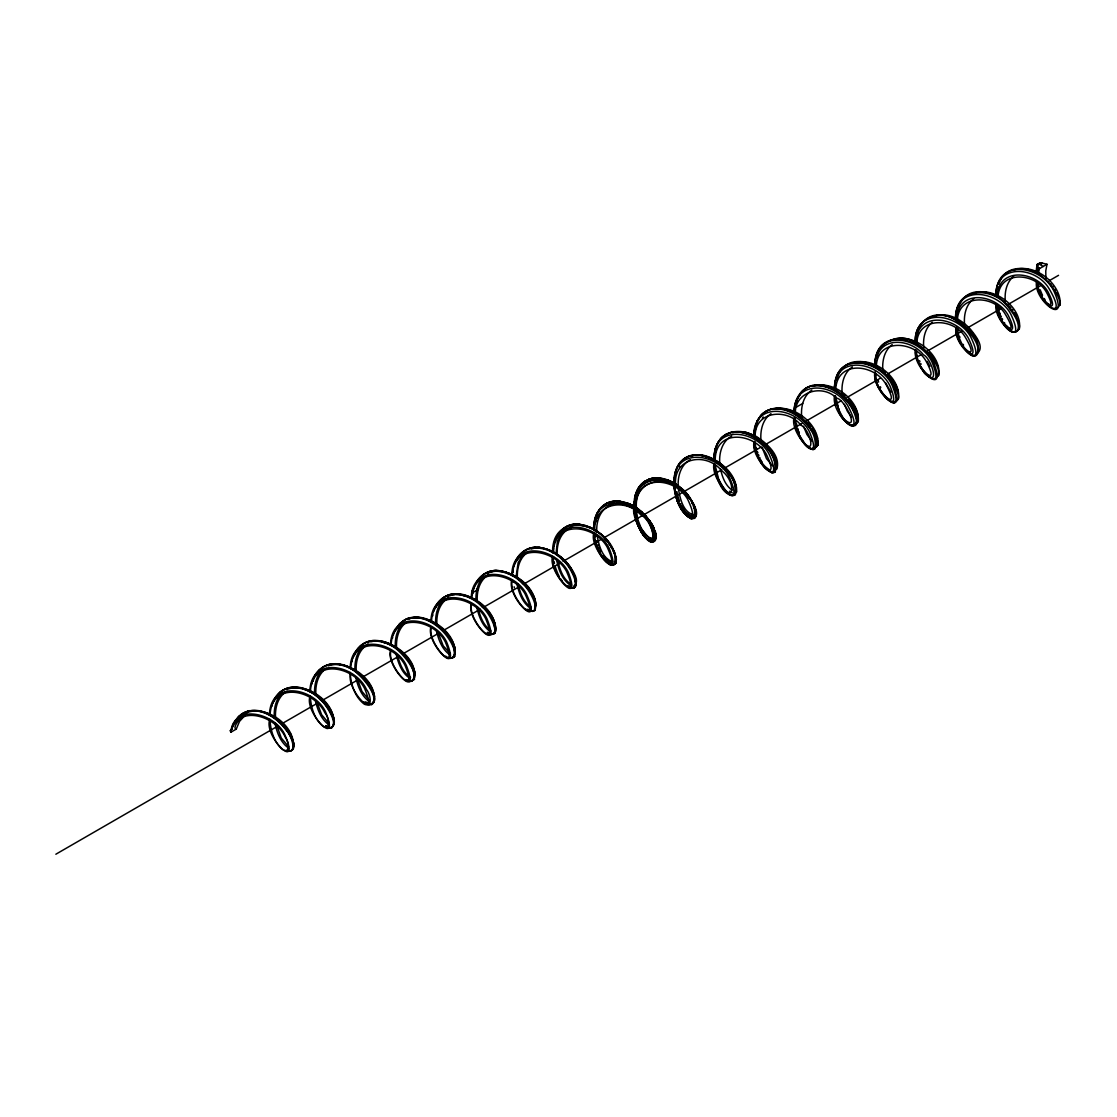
<?xml version="1.0" encoding="UTF-8"?>
<svg xmlns="http://www.w3.org/2000/svg" width="1117" height="1117" viewBox="0 0 1117 1117"><rect width="100%" height="100%" fill="white"/><g stroke="black" fill="none" stroke-linecap="round" stroke-linejoin="round"><path stroke-width="1.5" d="M593.909 529.011L593.909 528.048M594.076 528.941C592.457 493.267 636.481 499.062 649.103 522.7C664.852 557.271 632.11 526.861 636.592 510.609M633.953 503.99L634.023 507.844M673.858 482.879L673.97 480.882M713.791 459.827L715.02 450.36M714 459.673L714.643 452.162M754.129 436.51L754.785 428.984L757.144 421.36M334.22 720.898C332.908 708.304 322.52 698.334 312.006 692.358M956.655 319.197L956.724 317.144M594.872 531.036C592.638 503.865 624.487 496.939 640.655 514.7C654.087 521.192 659.351 555.386 641.13 528.173M633.981 504.954C633.953 495.948 637.276 486.09 645.179 481.05M776.915 463.974L776.887 462.899M673.858 481.916L674.096 478.984M753.849 435.742L754.869 427.406L757.521 420.592M656.014 539.246L656.279 536.048M955.775 319.127C954.127 284.779 995.931 286.343 1010.145 309.702C1030.251 334.541 1008.204 342.57 999.31 314.352M996.127 295.837C995.107 257.245 1042.482 265.469 1054.28 291.872C1070.058 327.951 1033.448 300.515 1036.478 281.973M1036.464 272.534L1037.498 264.184L1041.002 262.774L1047.006 264.282L1045.763 270.9L1045.917 278.943M714 459.534C713.107 423.385 756.977 430.227 769.18 454.326C785.907 492.415 750.135 459.282 753.975 442.109M753.78 436.565C753.012 399.914 797.594 407.482 809.546 431.958C825.212 470.075 789.412 434.164 794.005 418.023M553.236 551.086L553.432 548.056M916.331 341.453L916.526 338.423M715.243 461.139C714.252 428.649 753.696 432.237 766.192 453.935C783.017 489.302 750.415 456.253 754.394 441.355M552.552 552.747C551.742 512.954 599.647 520.648 611.753 548.224M594.118 527.029L594.914 519.698M794.117 411.559C794.396 403.195 797.412 394.343 804.422 389.261M794.438 411.335L796.589 400.109L801.769 391.62M553.473 553.097C553.278 519.112 594.663 524.473 607.159 547.107C623.398 581.929 590.362 549.941 594.97 534.526M876.035 363.737L876.3 360.721M834.804 387.571C835.544 348.448 883.729 360.609 894.103 387.194C906.32 422.31 871.735 388.953 876.175 374.041M875.142 364.268C875.56 326.625 921.79 336.273 933.24 361.754C948.989 399.691 912.003 368.247 915.395 350.18M915.493 340.978C913.79 318.848 940.821 307.482 956.962 321.375C965.172 326.513 985.529 347.024 974.876 355.723M834.469 387.85C834.916 350.515 880.796 360.037 892.176 385.323C907.688 424.083 870.883 389.051 874.96 371.891M594.049 525.199L593.644 529.933C593.392 521.793 595.389 512.731 601.658 507.09M634.051 503.041L634.121 502.105M673.928 480.017L674.584 475.283M874.779 364.742C875.281 327.798 920.687 337.125 932.053 362.145C947.3 399.397 912.226 365.706 915.856 349.691M616.207 561.139L616.319 558.556M915.088 341.676C915.493 305.946 959.377 313.779 971.218 337.92C988.07 373.86 953.513 346.912 955.873 328.426M656.293 537.5L656.21 538.38M955.384 318.61C955.873 283.299 999.268 290.895 1011.108 314.757C1027.961 351.408 992.65 321.85 995.973 303.838M512.382 575.855C512.996 541.759 554.66 548.824 566.584 571.513C581.775 606.126 548.908 573.23 553.529 558.374M995.708 295.502C995.792 262.774 1035.822 266.502 1048.947 288.451C1070.142 324.125 1038.154 305.667 1037.358 282.713M269.49 714.838C270.216 679.15 314.142 687.667 325.564 711.85C340.936 749.884 304.718 713.079 309.842 697.078M309.842 691.549C310.708 655.162 355.569 664.852 366.516 689.566C369.936 693.196 373.637 708.108 364.435 704.269C354.634 697.05 350.85 684.051 350.124 672.392M350.18 668.245C350.906 632.571 394.832 641.074 406.253 665.257C421.626 703.291 385.407 666.5 390.531 650.485M390.531 644.956C391.243 609.282 435.169 617.785 446.605 641.968C461.963 680.002 425.745 643.197 430.869 627.195M430.869 621.666C431.595 585.978 475.521 594.495 486.942 618.678C502.315 656.712 466.082 619.907 471.22 603.906M471.22 598.377C471.667 563.973 513.778 570.452 526.219 593.658C544.342 633.618 506.629 597.804 511.712 580.044M1036.031 272.269L1036.911 265.483L1039.438 268.652L1038.475 272.995M834.413 388.828C835.223 353.656 878.534 361.922 889.914 385.77C904.77 421.556 870.548 388.074 875.072 372.478M794.005 411.573C794.69 378.803 835.223 383.48 847.915 405.974C868.286 444.371 830.741 416.515 834.497 395.683M511.781 574.515C513.024 538.715 556.825 548.363 568.26 572.197C582.906 610.175 547.246 571.541 552.58 556.448M512.996 572.351L513.206 570.354M714.726 455.89L716.402 447.261M270.077 715.299C271.222 680.714 313.947 689.329 324.907 712.855C328.105 716.067 332.028 730.253 323.427 726.539C314.282 719.446 310.861 707.089 310.303 695.975M310.414 692.009C311.406 658.095 353.251 665.592 364.659 688.603C379.724 724.668 345.432 688.854 350.696 674.012M350.766 668.72C351.757 634.805 393.603 642.303 405.01 665.313C420.062 701.364 385.77 665.564 391.048 650.722M391.104 645.431C392.095 611.502 433.941 619.013 445.348 642.024C460.413 678.075 426.122 642.275 431.385 627.419M431.455 622.127C432.447 588.212 474.292 595.724 485.7 618.734C500.751 654.785 466.459 618.986 471.737 604.129M915.745 342.751C916.736 310.303 956.724 316.39 968.467 338.325C984.412 371.612 952.717 343.045 956.487 327.379M715.271 464.504C711.389 473.901 735.74 512.075 736.354 486.942C730.448 466.375 703.724 445.138 683.185 459.45M776.776 469.196C781.216 455.499 765.913 442.276 755.162 435.77C755.232 410.539 787.75 408.11 800.777 425.06C811.403 430.464 816.667 460.372 800.791 438.674M835.698 389.847C836.689 360.414 872.922 363.528 885.32 383.257C904.1 416.571 872.838 390.531 875.519 372.994M997.076 296.689C998.361 266.014 1036.255 271.138 1047.983 291.844C1063.342 321.654 1034.272 297.178 1037.637 282.098M1037.539 273.497L1038.628 267.633M795.318 412.676C795.234 391.327 822.475 383.857 836.563 398.085C845.108 398.992 861.333 434.96 843.014 418.261M835.837 385.002L836.102 383.019M916.792 343.603C917.434 316.32 953.611 317.479 965.074 336.859C983.267 367.549 954.225 344.497 956.417 327.853M875.156 364.435C874.527 341.858 901.391 329.836 918.16 344.567C925.658 348.909 948.11 372.91 934.161 378.956M471.919 597.539C473.845 565.705 513.01 572.518 525.004 593.797C542.653 631.705 507.062 596.701 512.326 580.268M957.381 320.495C958.149 293.813 993.516 294.748 1004.965 313.654C1023.144 343.771 994.339 320.495 996.769 304.564M472.854 593.644L472.994 592.652M755.274 430.59L755.567 428.635M795.611 407.3L795.918 405.345M956.585 318.513C958.889 287.963 996.685 294.595 1008.092 315.092C1023.535 345.432 993.851 320.858 997.202 305.374M876.356 365.51C878.088 337.725 914.991 341.174 925.895 360.903C942.497 391.257 913.134 366.962 916.708 350.794M594.426 523.259L596.911 513.876M432.656 615.956L432.81 614.978M553.683 546.073C558.514 515.286 599.564 526.749 609.254 548.517C623.97 585.922 588.924 548.768 593.741 533.647M635.391 494.859L633.939 507.593M998.053 296.228C1000.204 269.574 1035.668 273.037 1046.294 291.998C1060.885 318.666 1035.501 296.829 1038.363 283.299M293.841 744.732L293.631 745.709M368.945 704.967C382.698 701.099 364.17 679.262 358.334 674.431C346.354 661.864 320.342 659.002 313.612 678.424M616.305 561.418L615.593 563.373M696.128 515.761L694.174 505.708M352.12 661.557L352.316 660.594M392.472 638.268L392.653 637.304M957.297 312.174L957.925 309.325M997.635 288.884L998.039 286.971M1037.986 265.581L1038.377 263.668L1043.222 266.474M634.61 498.405L634.973 496.618M674.486 475.381L674.961 473.496M596.171 521.695L596.534 519.991M311.964 683.883L312.188 682.934M876.789 357.789C882.095 335.407 912.128 339.875 923.41 354.801C931.061 357.943 941.212 388.702 924.625 373.441M917.141 334.5L917.588 332.615M1041.547 264.171L1041.84 262.9L1039.271 263.165M696.031 516.138L696.184 513.527M231.498 729.527L231.736 728.591M271.836 706.237L272.073 705.302M513.904 566.473L514.406 564.616M836.661 380.143L837.15 378.286M535.629 605.833C536.579 598.349 531.315 591.633 526.805 586.188M674.863 473.594L675.408 471.751M714.81 450.528L716.025 446.94M811.85 390.112C803.095 395.963 800.68 407.454 801.713 417.325L801.154 416.753M495.348 629.234C496.046 617.799 486.384 608.36 477.936 601.937M269.49 720.367C264.52 737.848 301.73 773.006 284.57 734.12C274.433 713.093 233.593 702.775 230.758 732.277C238.005 702.97 277.184 716.458 285.631 738.03C288.996 741.437 290.294 754.45 282.545 749.479C273.874 742.191 270.468 730.225 269.965 719.264M230.758 732.277L236.259 729.108L239.527 721.373L244.791 715.634M393.1 635.419L393.659 633.59M473.79 588.841L474.055 587.919M756.209 425.786L756.754 423.957M796.547 402.497L797.091 400.668M313.067 681.314L313.458 680.03M575.786 585.866L574.864 576.721M695.919 516.138L694.271 518.511M312.676 681.091L313.277 679.29M353.028 657.787L353.614 656M433.717 611.208L433.996 610.301M414.365 679.192C414.658 658.444 392.402 639.58 372.003 640.683M595.543 517.911L597.274 513.108M635.433 494.887L637.29 490M675.324 471.863L675.967 470.075M715.271 448.797L716.653 445.32M596.995 518.344L598.475 514.434M232.28 726.762L232.922 725.017M272.618 703.473L273.26 701.713M514.686 563.722L515.328 561.963M837.443 377.378L839.23 373.134M918.132 330.786L920.799 324.991M958.47 307.496L958.777 306.616M998.821 284.207L999.129 283.327M232.643 726.692L233.076 725.436M434.304 609.421L435.002 607.704M474.655 586.118L475.339 584.4M716.723 446.367C722.28 427.657 746.994 427.979 759.337 439.553C767.435 446.367 783.506 462.256 773.927 472.505M757.061 423.078L757.759 421.36M575.66 586.202C577.294 567.282 557.537 550.122 539.748 547.47M615.746 563.052L616.375 559.086M633.995 508.64C630.365 516.124 652.9 559.045 655.916 534.764C650.722 514.532 627.084 494.44 605.833 503.753M555.861 539.413L556.852 536.998M635.978 493.211L638.519 487.822M675.869 470.173L676.595 468.456M454.842 652.942L455.15 649.117M313.891 678.787L314.38 677.572M354.354 655.428L354.829 654.213M353.949 655.134L354.689 653.459M394.301 631.845L399.523 623.705L407.105 618.706M797.733 398.909L798.096 398.071M959.112 305.751L959.852 304.061M999.464 282.447C1006.417 262.593 1033.071 266.125 1044.967 279.152C1050.511 283.62 1068.801 306.547 1054.392 308.864M736.662 491.773C737.178 473.343 718.091 457.761 700.792 455.373M516.361 560.957L516.71 560.175M676.497 468.568L676.944 467.66M716.444 445.501L717.756 443.016M454.591 656.321C456.029 636.816 435.756 619.67 417.437 617.212M435.714 607.522L436.244 606.349M273.944 700.918L274.475 699.745M233.271 724.165L238.745 716.29L247.653 711.18M273.623 700.862C281.638 680.881 308.711 686.285 320.3 699.814C325.787 703.124 343.268 730.993 326.485 727.321M515.691 561.111C523.957 540.712 551.616 546.827 563.108 560.79C568.93 563.848 585.196 593.672 567.645 586.983M695.682 516.836L694.523 518.344M676.846 467.786L677.307 466.906M716.793 444.72L718.175 442.29M435.379 606.866C444.231 587.249 471.053 593.769 482.418 607.369C487.947 610.552 504.437 639.133 487.417 633.87M475.73 583.577C484.569 563.959 511.404 570.48 522.756 584.079C528.299 587.263 544.789 615.844 527.755 610.58M758.136 420.523C766.471 401.715 792.176 406.867 803.682 419.601C808.987 423.72 826.901 447.735 811.919 448.462M798.487 397.233L800.247 394.133M314.91 676.399L315.497 675.268M355.36 653.04L355.946 651.909M517.073 559.408L517.883 557.928M517.436 559.254L517.827 558.514M557.215 536.23L561.181 530.729M557.495 536.132L557.886 535.378M597.441 513.066L597.665 512.354M677.209 467.018L677.698 466.152M757.228 420.816L760.174 416.39M679.597 467.088L679.974 466.361M818.202 444.873C819.152 424.488 795.513 405.569 775.575 408.557M355.094 652.649C363.709 634.987 388.06 639.859 399.467 651.825C405.094 656.991 422.366 677.056 409.674 681.761M960.271 303.252C969.123 285.212 994.046 290.741 1005.398 303.14C1010.69 307.929 1027.808 329.04 1014.459 332.28M597.832 512.326L600.583 508.263M677.6 466.264L678.536 464.714M757.619 420.076L760.677 415.775M495.403 631.314C496.967 611.739 474.907 594.021 456.043 594.342M1060.228 305.22C1061.667 283.886 1034.928 262.788 1014.166 269.895M234.682 721.931L235.98 719.795M235.142 721.666L236.441 719.53M275.061 698.614L279.934 692.54M396.395 628.55L397.024 627.475M436.831 605.219L443.463 597.721M535.155 610.008C539.371 589.134 513.834 569.028 494.049 571.373M775.282 471.304C777.209 450.989 754.994 432.419 735.558 431.86M615.746 563.219L615.048 564.155M735.517 494.328C737.597 474.879 717.128 457.565 698.949 455.024M839.663 372.338C849.576 354.34 874.751 361.531 885.865 374.446C890.947 378.021 907.59 403.949 891.743 401.478M414.519 679.415L410.595 681.37M454.34 656.74C459.296 635.768 432.433 614.559 412.243 618.19M494.733 633.423C497.037 612.828 473.929 593.699 454.102 593.867M558.291 534.652L560.134 531.943M598.237 511.6L599.117 510.204M638.128 488.576L639.441 486.467M717.966 442.472L719.53 440.224M762.366 418.33L763.232 416.99M276.136 697.273L278.287 694.285M316.111 674.179L323.134 667.031M437.864 603.948L441.648 599.243M678.438 464.826L679.457 463.36M718.385 441.773L720.018 439.581M736.522 492.038L735.782 492.862M534.973 610.273C538.645 590.362 515.119 570.871 496.116 570.494M921.274 324.251C934.231 305.723 960.927 317.996 971.218 333.159C984.035 343.589 978.813 369.95 963.566 347.094M615.579 563.499L614.825 564.378M655.484 540.46L653.543 541.857M317.228 672.895L318.708 670.954M357.245 649.787L358.725 647.832M397.708 626.428L399.174 624.487M800.749 393.407L806.376 387.976M599.424 509.561L602.231 506.532M639.469 486.509L640.976 484.583M679.359 463.471L679.96 462.703M478.97 579.109L483.214 574.892M479.375 578.941L482.6 575.409M858.247 422.017C860.676 400.989 833.994 380.045 813.497 385.937M898.585 398.727C901.028 377.7 874.332 356.756 853.835 362.634M938.936 375.438C941.38 354.689 915.521 334.332 895.262 338.982M454.675 656.489L453.711 657.424M236.692 718.803L241.37 714.335M358.389 648.572L360.791 645.891M398.825 625.241L399.593 624.291M818.049 445.111L817.002 445.962M679.848 462.829L680.993 461.489M719.795 439.763L720.535 438.953M575.409 586.858L573.984 588.003M774.891 471.807C779.973 451.924 752.984 430.059 733.925 431.972M775.435 471.444L774.193 472.365M735.084 494.663C721.54 498.14 715.299 474.53 714.112 464.155M680.365 462.215L682.696 459.813M520.243 554.591L521.122 553.85M560.371 531.413L562.284 529.598M720.311 439.149L721.065 438.353M760.384 416.013L761.208 415.175M562.828 531.385L557.411 541.187L555.973 554.479M237.921 717.589L240.448 715.062M321.836 670.395C315.86 676.707 314.128 685.866 314.645 694.299M442.863 600.513C436.901 606.838 435.155 615.998 435.672 624.417M520.759 553.99L522.239 552.72M720.842 438.548L721.61 437.766M760.914 415.412L761.766 414.589M600.653 507.858L607.397 502.971M641.004 484.569C656.126 469.391 680.085 482.907 689.957 497.763M483.479 576.944C477.629 582.892 475.702 591.633 475.954 599.731M319.071 670.298L324.125 666.416M359.534 646.938L362.606 644.369M399.984 623.593L404.005 620.368M282.308 692.875C275.69 699.144 273.749 708.806 274.307 717.589M362.997 646.282C356.379 652.551 354.438 662.227 354.983 671.01M403.335 622.993C396.73 629.262 394.79 638.924 395.334 647.706M241.956 716.165C239.764 718.762 231.917 728.102 236.259 729.108M535.085 610.259L532.25 611.194M561.446 530.24L562.87 529.067M721.387 437.962L722.168 437.222M575.213 587.095L573.705 588.114M761.459 414.826L762.325 414.03M734.665 495.11C739.384 480.561 723.607 465.929 711.85 459.045M524.124 553.264L518.162 562.549L516.124 576.554M293.129 748.404C296.647 727.516 269.043 706.014 248.672 712.032M333.466 725.115C336.985 704.227 309.395 682.724 289.024 688.742M495.152 631.65L494.161 632.348M1019.332 329.138C1022.851 307.971 994.367 285.868 973.815 293.185M454.396 656.852L451.547 658.081M494.775 633.534L490.88 634.582M593.713 532.963C595.068 544.747 599.27 558.053 609.77 564.741C619.67 567.548 615.062 552.007 611.599 547.972M521.876 552.859L524.683 550.751M602.063 506.56L602.803 506.001M721.945 437.417L722.755 436.691M762.031 414.281L762.911 413.499M279.487 692.805L281.749 691.032M401.24 622.56L402.12 621.778M802.285 391.034C816.318 377.728 837.876 387.781 848.292 400.724C853.36 405.15 864.921 425.982 851.838 424.991M443.686 599.703L444.538 598.949M850.679 368.191C843.363 374.279 841.338 384.513 842.148 393.575M932.192 322.268C924.764 328.398 922.81 338.842 923.759 347.987M1013.65 276.318C1006.166 282.503 1004.309 293.087 1005.412 302.288M522.826 552.189L524.041 551.198M562.605 529.151L564.727 527.629M602.649 506.029L604.032 505.024M682.585 459.953L683.911 458.836M722.531 436.887L723.355 436.175M762.604 413.751L763.511 412.997M614.573 562.842C619.293 543.002 591.396 521.43 572.379 525.618M534.861 610.468L532.264 611.474M614.978 564.225L611.236 564.699M814.614 449.02C820.087 427.895 789.719 403.823 769.334 409.855M280.367 692.009L282.713 690.348M361.266 645.319L363.57 643.699M442.137 598.614L445.418 596.436M482.823 575.06L485.113 573.538M563.205 528.648L565.37 527.196M603.25 505.526L605.302 504.144M643.294 482.474L644.537 481.539M723.132 436.384L723.984 435.7M763.218 413.234L764.14 412.522M892.204 344.567C884.357 350.361 882.053 360.931 882.835 370.202M486.858 575.883C479.207 581.594 476.736 591.842 477.238 600.946M973.773 298.742C965.87 304.564 963.65 315.259 964.571 324.544M230.605 730.043L231.75 729.373M483.438 574.571L485.783 573.133M684.553 458.375C676.567 464.267 673.858 474.809 674.277 484.303M723.76 435.895L724.612 435.239M763.833 412.759L764.768 412.061M527.531 552.426C519.349 558.053 516.794 568.79 517.422 578.229L521.779 581.357M770.981 413.667C762.66 419.392 760.16 430.38 760.942 439.958M240.909 714.601L242.333 713.651M402.637 621.22L405.01 619.753M286.036 691.716C277.337 697.511 274.754 708.904 275.592 718.748M326.387 668.427C317.675 674.207 315.106 685.601 315.943 695.458M366.725 645.137C358.026 650.918 355.443 662.311 356.281 672.169M407.077 621.834C398.364 627.628 395.795 639.022 396.633 648.865M373.483 702.048C378.858 682.138 349.663 659.965 330.45 665.076M413.835 678.759C419.657 658.681 388.604 636.299 369.615 641.116M454.172 655.456C458.389 646.813 448.964 636.802 443.589 630.365C434.778 621.415 421.709 614.364 408.92 618.078M851.503 367.563L852.355 366.962M524.32 550.876L525.325 550.318M604.506 504.591L606.657 503.362M684.428 458.515L685.196 457.942M724.388 435.448L725.938 434.415M764.461 412.299L766.094 411.224M487.459 575.464L488.688 574.683M734.665 495.236L732.04 495.85L728.912 494.622M814.363 449.174C821.26 440.74 810.356 428.537 804.673 421.891C795.206 412.173 779.638 404.103 766.471 411.098M472.673 590.279L472.002 591.284L472.826 592.527L478.327 589.343L476.526 588.896M795.43 403.935L794.773 405.038L796.351 407.133L802.732 403.446M241.872 713.931L243.338 713.037M282.252 690.613L284.737 689.175M363.151 643.909L364.561 643.085M444.021 597.204L446.451 595.878M448.35 597.972C438.953 603.459 436.077 615.397 436.97 625.576M805.05 388.842L807.409 387.417M524.976 550.458L525.995 549.913M565.104 527.28L566.04 526.791M645.193 481.12L648.67 479.375M685.084 458.082L685.866 457.551M725.045 435.016L726.622 434.038M765.117 411.88L768.915 409.883M568.497 528.955C559.757 533.996 556.713 544.901 557.188 554.437M1039.438 268.652L1047.006 264.282M55.85 854.226L277.84 726.064M268.108 714.014L275.103 717.659L282.378 723.439L317.102 703.389M321.626 700.778L357.873 679.862M362.397 677.237L398.643 656.321M375.354 640.935C386.105 640.041 395.837 646.45 403.167 653.696L439.414 632.78M443.938 630.156L480.184 609.24M483.2 607.494L519.447 586.565M496.953 570.508C507.369 570.941 516.808 576.707 523.999 583.94L560.217 563.024M563.247 561.279L600.988 539.483M604.018 537.752L721.805 469.74M724.821 467.995L761.068 447.079M765.592 444.454L801.838 423.538M806.362 420.914L841.101 400.863M847.133 397.373L880.364 378.202M887.917 373.832L921.134 354.661M927.18 351.171L961.905 331.121M967.95 327.63L1001.167 308.446M1008.721 304.089L1040.43 285.784M1049.491 280.549L1058.553 275.327M676.581 497.582C682.124 524.557 709.979 525.172 688.617 496.367M685.754 457.677L686.55 457.174M565.774 526.875L566.724 526.414M731.719 436.091C722.266 441.089 719.027 452.776 719.725 462.815M525.646 550.053L526.679 549.536M690.32 459.673C680.77 464.728 677.516 476.54 678.228 486.677M485.392 573.286L486.467 572.756M487.668 573.719L488.995 573.007M971.79 294.204L972.795 293.659M447.317 597.009L448.322 596.464M245.6 713.47L247.625 712.451M404.605 619.935L406.03 619.195M364.142 643.294L365.594 642.526M323.693 666.654L325.159 665.858M283.257 689.999L286.901 688.254M242.864 713.302L244.358 712.492M534.54 609.044C539.022 600.723 529.332 590.293 523.999 583.94M726.385 434.234L731.007 432.349M686.424 457.3L687.248 456.825M566.459 526.498L567.422 526.065M526.33 549.676L527.378 549.187M569.125 528.606L571.08 527.713M486.077 572.909L487.166 572.407M331.595 727.921C337.948 720.772 329.222 709.965 324.768 703.794C316.306 693.88 303.475 685.489 289.903 687.569M453.697 657.41L451.91 657.815M938.308 375.954L937.54 376.234M892.106 340.252L894.186 339.345M851.754 363.542L852.788 363.067M367.633 643.057L368.652 642.568M286.943 689.636L287.963 689.161M807.074 387.669L808.471 386.915M446.06 596.031L448.615 594.942M365.175 642.736L367.758 641.591M324.726 666.095L328.44 664.559M243.897 712.758L246.522 711.557M609.91 505.512C600.248 509.645 596.38 520.997 596.743 530.826M486.775 572.56L487.878 572.086M727.083 433.885L733.366 431.874M687.123 456.951L688.686 456.197M607.215 503.027L608.067 502.692M567.157 526.149L568.134 525.744M527.029 549.327L528.09 548.866M775.142 471.891L771.987 471.919M405.68 619.432C420.76 613.428 436.845 623.649 446.13 635.182C450.193 640.264 460.288 655.763 450.025 658.471M687.835 456.63L689.426 455.931M607.927 502.706L608.779 502.399M567.869 525.828L568.846 525.451M527.741 548.992L528.816 548.573M487.487 572.239L488.604 571.778M933.477 316.474C946.923 311.14 961.472 319.392 970.45 329.236C974.973 335.002 984.649 346.242 977.892 352.944M449.341 595.989L451.477 595.207M408.99 619.279L410.051 618.86M328.3 665.872L329.361 665.439M406.7 618.874L408.194 618.26M366.25 642.233L368.889 641.228M325.787 665.592L329.599 664.238M285.352 688.938L289.177 687.569M808.136 387.18L809.574 386.482M447.121 595.543L449.732 594.579M814.475 449.16L812.227 449.551M774.263 472.379L772.056 472.742M614.224 564.713L613.498 565.048M735.335 493.128L734.539 493.323M245.07 712.283C261.071 706.768 277.449 718.147 286.51 730.686C290.923 734.832 298.504 754.045 286.58 750.861M772.643 409.45L774.821 408.738M610.566 505.247L613.317 504.395M490.377 572.407L493.295 571.527M609.77 503.474L611.194 502.985M648.67 479.305L650.15 478.858M608.653 502.413L610.273 501.882M568.595 525.535L569.586 525.185M528.467 548.698L529.556 548.307M488.227 571.932L489.344 571.513M809.239 386.747L813.022 385.547M407.803 618.441L416.557 616.961M732.515 432.768L735.489 431.972M570.927 526.051L571.653 525.828M531.175 549.005L534.121 548.238M689.301 456.071L690.18 455.694M569.335 525.269L570.34 524.948M529.207 548.433L530.296 548.056M488.967 571.667L490.098 571.276M371.612 704.701C379.515 699.005 370.537 687.081 366.516 681.286C357.761 670.535 343.603 660.901 329.166 664.475M331.163 728.061C339.345 721.931 329.585 709.518 325.215 703.542C316.265 693.043 301.813 683.758 287.572 688.128M692.149 456.253L692.889 456.043M489.707 571.429L490.866 571.052M690.041 455.834L690.934 455.485M650.15 478.802L652.468 478.313M610.133 501.896L611.027 501.673M570.089 525.018L571.108 524.725M773.983 472.491L771.693 472.686M529.961 548.196L531.064 547.847M573.956 587.905L571.373 588.114M814.195 449.271L813.218 449.551M370.788 641.786L374.181 641.06M810.356 386.37C830.071 381.274 849.227 398.071 855.943 415.594C861.514 435.853 840.682 421.709 839.118 411.517M449.341 594.733L450.877 594.258M368.47 641.423L371.207 640.669M247.192 711.445L249.985 710.621M611.934 502.776L612.674 502.608M690.809 455.624L693.294 455.01M610.901 501.687L612.591 501.338M570.857 524.808L572.658 524.39M530.729 547.972L531.832 547.665M490.475 571.22L491.634 570.871M693.14 514.658C682.766 511.809 679.918 497.763 678.368 488.38M452.58 594.9L454.87 594.467M450.5 594.426L452.064 594.021M248.337 711.138C263.752 707.368 278.664 718.245 287.362 730.127C291.369 734.846 299.482 751.42 288.158 751.127M731.537 432.363L734.986 431.693M651.686 478.397L654.883 478.006M571.625 524.627L573.454 524.264M531.497 547.791L532.627 547.498M491.257 571.024L492.415 570.717M573.663 587.975L572.365 588.031M573.635 586.216C580.631 581.608 572.867 570.927 569.447 565.788C561.781 555.875 550.206 547.637 537.235 547.875M692.358 455.275L695.737 454.787M612.465 501.351L614.182 501.1M532.278 547.637L534.219 547.274M492.038 570.871L494.831 570.41M451.673 594.174L453.251 593.825M330.339 664.224C345.362 662.032 359.283 672.141 367.758 683.716C371.291 688.421 379.696 703.431 369.587 704.618M411.601 681.412C421.039 674.403 408.794 660.063 403.167 653.696M331.595 727.795L329.138 727.963L325.452 725.952M856.865 422.826L855.985 422.882M534.889 548.098L536.439 547.93M614.182 502.315L614.964 502.217M533.074 547.512L535.029 547.204M492.834 570.745L495.655 570.354M653.277 478.118L654.073 478.006M573.203 524.334L575.897 524.041M813.874 385.63C833.854 384.513 853.053 401.645 856.516 420.927C851.07 439.121 833.617 402.706 835.167 396.284M737.038 431.734L746.016 432.293L755.162 435.77M452.874 593.993C468.037 592.094 481.902 602.705 490.154 614.559C493.714 618.93 501.002 634.665 490.656 634.149M250.711 710.705C264.883 709.337 277.826 718.552 286.106 729.289C289.722 734.553 298.169 747.05 290.252 751.196M693.964 455.052L696.561 454.773M614.057 501.114L614.992 501.03M574.012 524.236L576.721 524.013M534.708 547.33L539.218 547.246M654.897 477.936L655.707 477.964M614.881 501.044L616.654 500.961M612.577 561.697C602.077 558.388 598.768 544.887 597.05 535.169M616.528 502.092C635.126 502.566 655.33 519.405 655.107 538.645C642.708 547.218 635.224 517.492 634.903 508.919M495.278 570.508L496.493 570.34M655.707 477.894L659.91 478.146M615.704 500.988L617.478 500.975M535.532 547.288L540.07 547.33M371.556 704.52L370.537 704.464M331.135 727.865L329.571 727.698M692.903 518.916L691.018 518.651M612.87 565.132L610.692 564.713M813.274 449.425C807.005 449.439 803.36 442.597 800.372 437.948M696.422 454.912L697.399 454.773M576.484 524.096L577.559 524.027M697.259 454.912L698.251 454.814M657.382 477.881L659.072 477.978M617.366 500.988L619.167 501.072M577.321 524.11L579.248 524.124M619.237 503.893C636.397 505.638 653.18 520.578 654.632 538.073C645.891 548.279 634.302 516.71 635.098 509.771M698.097 454.954L703.403 455.596L711.18 458.487M618.204 501.016L620.019 501.17M578.159 524.138L585.266 525.325M652.565 542.024L651.518 541.787M411.489 681.161L410.428 680.993M659.924 478.076L668.538 480.478M619.907 501.184L628.662 503.502M579.863 524.292L590.446 527.308M541.466 547.721C557.132 551.24 570.829 563.862 575.464 579.248M463.82 595.766L465.021 596.031M423.469 619.069L424.669 619.321M383.131 642.359L385.533 642.917M772.029 472.561C760.132 468.149 755.874 453.055 754.115 441.55M812.241 449.341L805.511 444.706L799.535 435.448M691.507 518.763L689.831 518.148M651.49 541.857L645.109 537.319M771.652 472.477C760.579 466.962 755.86 453.32 755.05 441.62M304.843 689.51L306.058 689.859M264.506 712.8L265.706 713.149M506.546 573.049L508.151 573.538M611.683 563.177L605.763 558.793M467.437 596.687L468.637 597.092M427.085 619.977L428.286 620.396M386.747 643.28C399.746 647.888 411.517 658.723 414.812 672.406M933.365 378.747L932.095 378.188M347.596 666.975L351.185 668.483M307.259 690.264L308.46 690.725M586.788 525.967L592.15 528.159M369.42 704.171L368.233 703.626M328.998 727.53L325.899 725.687M509.757 574.124L511.349 574.78M571.443 584.414C563.136 579.611 559.743 569.447 557.858 560.552M690.739 518.511L686.815 516.026M650.722 541.605L649.089 540.768M469.838 597.553L471.025 598.056M429.487 620.843L430.687 621.345M973.298 355.304L971.999 354.647M408.473 681.398L405.806 679.806M368.121 704.687L366.823 704.031M668.58 480.422L670.256 481.245M628.564 503.516L630.365 504.27M571.346 585.811C562.158 580.351 558.318 569.111 556.461 559.114M551.295 551.784L552.859 552.524M309.646 691.228L310.833 691.772M732.291 492.89L729.638 491.173M410.637 677.307C403 672.825 399.704 663.61 397.61 655.456M610.454 564.406L608.793 563.457M610.301 564.546L608.625 563.61M570.215 587.696L568.12 586.439M512.144 575.143L513.708 575.911M530.03 610.887L527.517 609.31M670.298 481.176L677.74 485.616M630.281 504.284L631.217 504.675M489.721 634.163L487.207 632.571M771.149 471.569L769.362 470.522M472.212 598.6L473.385 599.187M490.07 633.898L487.557 632.32M431.86 621.89L433.047 622.476M713.972 463.695C709.77 481.65 746.91 516.208 729.066 476.54C716.081 451.729 671.624 447.414 674.417 484.22M671.149 481.595L672.001 482.027M631.133 504.689L632.068 505.107M591.088 527.81L596.283 530.631M531.078 608.681C522.714 603.375 518.972 593.211 516.948 583.94M490.838 631.915C482.335 626.525 478.662 616.081 476.694 606.671M450.5 655.204C441.997 649.815 438.311 639.371 436.342 629.974M410.148 678.508C402.022 673.411 398.378 663.554 396.256 654.632M631.985 505.121L633.744 506.043M553.627 552.929L554.395 553.334M570.075 587.291L567.953 585.894M529.961 610.44L528.285 609.379M352.358 669.069C362.676 674.836 372.31 684.372 374.544 696.38M732.054 490.098C725.101 485.323 722.182 476.582 720.437 468.693M531.036 607.229C523.468 602.203 520.103 592.904 518.204 584.386M1012.784 331.595L1011.89 331.065M728.703 494.189C719.739 487.166 715.662 475.507 714.266 464.532M514.476 576.33L517.506 578.159M490.824 630.491C483.242 625.45 479.933 616.081 478.034 607.578M450.472 653.78L443.212 645.821L437.962 632.166M672.839 482.474L673.677 482.949M632.822 505.582L635.391 507.048M592.778 528.704L598.67 532.32M474.543 599.815L475.688 600.485M434.206 623.104C443.7 628.731 452.217 637.486 455.038 648.405M408.277 680.532L407.021 679.736M369.252 701.49C361.559 696.156 357.957 686.704 355.918 677.921M328.901 724.793C320.858 719.153 317.214 709.113 315.315 699.842M288.563 748.083C280.507 742.442 276.862 732.417 274.964 723.146M555.917 554.214L559.575 556.699M674.514 483.452L676.944 485.043M634.498 506.546L637.011 508.123M694.676 510.497C688.812 479.011 632.11 462.941 634.875 507.984M596.171 531.971L596.911 532.446M369.266 700.066L361.978 691.451L357.272 678.745M328.929 723.369L321.64 714.74L316.921 702.034M288.591 746.659L281.302 738.044L276.318 724.039M367.605 703.263L365.664 701.797M772.517 465.803L766.485 458.626L762.129 447.372M931.201 377.658L930.279 377.001M890.849 400.947L889.942 400.291M447.065 657.173L445.683 656.14M688.672 517.394L684.121 513.178L680.309 507.3M596.897 531.273L600.946 534.163M636.941 508.151L639.357 509.869M677.684 485.672L678.536 486.202M527.294 610.273L525.898 609.156M608.36 563.15L606.14 561.237M608.207 563.303L605.986 561.376M842.958 394.399L844.927 395.949M678.466 486.258L683.004 489.986M638.519 509.296L645.026 515.146M560.287 557.243L568.776 565.719M599.257 533.018L608.248 541.717L614.238 551.896M884.245 371.947L885.209 372.715M640.055 510.511L642.275 512.424M680.002 487.459L682.208 489.372M646.911 539.12L647.79 539.86M1010.508 330.046L1006.208 325.368M970.156 353.335L969.207 352.497M364.994 702.719L364.044 701.895M1006.836 303.922L1008.553 305.444M522.463 581.929L526.233 585.559M1047.969 281.428L1048.807 282.182M601.505 534.889L608.653 542.555L613.596 550.513M767.965 469.391L766.053 467.478M887.052 374.335L887.945 375.158M683.841 492.597C667.547 472.91 633.088 479.556 636.522 508.877M682.92 490.042L685.698 492.737M282.378 723.439L290.629 733.925L293.883 743.601M811.612 440.894L806.879 434.457L803.472 426.205M1009.363 306.212L1010.913 307.803M683.618 490.712L686.327 493.449M686.857 513.373C706.6 527.21 688.98 490.461 680.63 488.422C663.051 470.145 631.175 480.436 634.987 507.914M969.179 329.473L970.743 331.107M928.995 352.735L930.573 354.424M808.108 422.631L811.221 426.149M644.425 514.42L646.324 516.543M1050.399 283.718L1051.139 284.5M888.783 376.01L890.403 377.728M848.529 399.286L852.313 403.698M646.045 538.199L644.202 536.258M686.02 515.16L681.998 510.12M604.911 539.148L606.615 541.005M851.489 417.004L847.44 411.363L844.382 404.34M645.738 515.803L650.276 521.625M686.145 494.971L688.686 498.014M686.243 493.491L687.555 494.887M604.339 559.226L605.246 560.287M605.079 560.427L603.278 558.221M686.871 494.203L688.142 495.599M931.327 355.276L932.709 356.979M1052.549 286.078L1053.205 286.86M891.143 378.607L892.553 380.352M1012.323 309.409L1012.979 310.219M769.976 449.146L771.819 451.533M972.167 332.768L972.837 333.592M890.905 392.221L885.739 382.949M641.982 533.214L644.244 536.202M688.044 495.641L693.643 504.298M604.925 557.788L603.278 555.512M729.89 474.125L730.783 475.325M569.279 566.361L571.066 568.93M924.359 373.162L919.291 364.24M973.466 334.416L975.141 336.873M649.284 520.117L651.239 523.091M642.457 533.814L643.336 535.057M562.423 581.58L560.566 578.801M609.142 544.174L610.022 545.445M933.351 357.831L935.041 360.358M812.576 427.937L814.475 430.855M893.195 381.232L894.912 383.815M852.969 404.591L854.7 407.216M684.4 510.329L682.808 507.858M690.292 498.517L691.255 499.983M1054.965 289.219L1055.481 290.001M1014.753 312.62L1015.269 313.402M842.777 418.107L839.691 412.718M650.806 522.309L652.523 525.269M641.13 531.846L642.024 533.158M929.916 366.404L927.208 361.28M1045.149 300.026L1044.255 298.532M1004.351 322.576L1004.811 323.316M641.591 532.488L639.887 529.64M601.532 555.652L600.681 554.241M571.471 569.572L574.487 575.618M773.383 453.893L774.067 455.052M732.361 477.713L735.056 483.228M761.836 461.586L762.283 462.34M691.605 500.737L694.83 507.034L696.212 512.48M651.728 523.761L653.291 526.693M680.63 508.053L681.049 508.766M1015.758 314.17L1016.61 315.692M962.798 346.005L959.168 337.739L957.339 328.719M975.63 337.669L976.481 339.219M963.119 344.343L963.566 345.111M640.334 530.352L640.739 531.078M935.529 361.182L936.395 362.774M895.401 384.667L896.979 387.878M855.189 408.082L856.781 411.349M760.97 460.009L761.403 460.804M814.81 431.427L815.41 432.558M679.904 506.532L680.211 507.313M600.038 552.622L600.443 553.376M600.262 553.501L599.466 551.98M800.512 438.129L796.505 428.76L794.327 418.317M691.87 502.845L692.484 504.004M681.663 505.792L682.04 506.504M652.956 525.925L654.269 528.788M559.24 576.47L558.402 574.808M679.806 506.56L678.005 502.51M639.106 528.076L639.929 529.598M800.191 437.529L796.882 429.11L794.662 418.121M600.555 550.737L600.932 551.477M1002.186 318.582L1002.605 319.42M639.524 528.816L638.002 525.604M774.667 456.169L775.212 457.272M1057.171 292.961L1057.506 293.659M679.024 505.01L676.399 498.098M641.144 528.173L637.989 520.005L636.327 510.762M598.866 550.262L599.257 551.058M1042.133 294.427L1042.538 295.293M759.728 457.481L760.132 458.333M598.698 550.374L599.075 551.184M680.588 503.572L680.937 504.325M976.858 339.973L977.487 341.411M653.668 527.336L656.21 535.588M638.393 526.4L638.77 527.224M920.715 363.43L921.106 364.31M880.364 386.719L880.754 387.599M799.158 434.639L796.295 426.736L795.192 419.336M718.985 479.891C733.311 508.249 737.415 482.46 721.68 470.732C706.307 451.673 672.671 457.021 675.659 485.546M612.87 550.402L613.387 551.575M557.997 573.943L557.229 572.169M936.758 363.556L937.386 365.036M839.593 412.271L834.832 396.521M815.941 433.647L816.401 434.708M599.843 549.215L599.173 547.623M598.335 549.55L597.288 546.995M1041.742 293.548L1041.002 291.746M1001.014 315.943L1001.391 316.837M839.146 411.265L835.6 396.06M638.044 525.562L637.318 523.887M598.154 548.601L597.469 546.883M614.392 551.77L616.109 558.151M798.934 431.497L799.297 432.405M758.583 454.787L758.946 455.708M718.608 478.998L714.852 464.127M677.572 501.687L676.916 499.941M637.695 524.711L636.69 522.114M775.673 458.333L776.064 459.352M919.612 360.693L919.961 361.615M679.597 501.198L678.982 499.55M556.866 571.248L556.168 569.377M693.489 506.224L694.202 508.263M918.034 361.154L918.509 362.439M1040.304 289.875L1040.639 290.811M999.966 313.165L1000.301 314.1M959.615 336.454L959.95 337.404M598.251 545.138L598.544 545.99M614.936 553.11L616.179 558.695M637.039 522.965L636.383 521.206M597.148 546.004L596.366 544.314M613.833 552.706L614.21 553.795M797.915 428.663L798.236 429.626M757.577 451.966L757.898 452.916M596.548 544.202L596.841 545.11M678.689 498.699L677.907 496.102M999.897 315.329L997.83 305.444M937.638 365.734L938.043 367.06M878.604 382.084L878.004 380.129M555.847 568.427L555.247 566.473M918.006 360.763L915.842 350.598M897.523 389.358L897.914 390.713M676.316 498.154L675.855 496.269M634.582 513.666L636.439 521.178M1018.076 319.113L1018.411 320.314M857.325 412.843L857.842 414.882M676.288 496.59C675.687 504.074 695.514 530.575 694.606 510.204M655.302 531.385L655.679 532.641M676.036 497.233L674.459 489.595M636.159 520.271L635.643 518.414M676.357 496.995L674.403 486.384M597.441 542.555L596.967 540.796M596.003 542.373L595.124 539.651M817.099 436.691L817.504 438.464M676.12 496.116L674.486 486.063M797.049 425.731L796.547 423.72M756.446 448.015L756.698 449.02M675.52 495.389L674.514 490.628M595.515 540.502L595.752 541.438M514.141 586.76L514.378 587.765M635.405 517.478L634.805 514.616M677.447 494.328L676.888 491.606M957.925 330.548L957.506 328.51M554.479 563.471L554.06 561.432M997.858 305.206L998.053 306.24M655.93 533.898L656.14 535.043M594.733 537.738L594.076 532.893M634.568 513.82L634.023 508.821M594.747 536.691L594.356 533.786M674.361 489.665L674.207 487.654M634.233 510.748L634.344 511.726M674.235 488.688L674.04 485.713L674.026 486.761M513.122 580.589L513.248 581.622M656.224 535.518L656.279 536.621M676.19 486.049L676.26 486.97M675.687 486.398C670.591 502.105 704.701 535.811 687.751 499.439C674.514 475.702 632.571 474.292 636.229 509.045M553.432 556.601L553.473 557.495M229.948 730.839L229.976 730.741M1036.827 264.994L1037.498 264.184L1036.855 264.883"/></g></svg>
